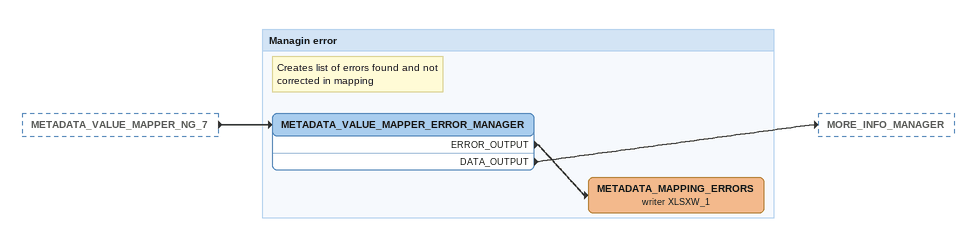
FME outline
METADATA_VALUE_MAPPER_NG_7 [outside]
    -> METADATA_VALUE_MAPPER_ERROR_MANAGER

Bookmark: Managin error
Note: Creates list of errors found and not corrected in mapping
METADATA_VALUE_MAPPER_ERROR_MANAGER
    ERROR_OUTPUT -> METADATA_MAPPING_ERRORS (writer XLSXW_1)
    DATA_OUTPUT -> MORE_INFO_MANAGER
METADATA_MAPPING_ERRORS (writer XLSXW_1)
